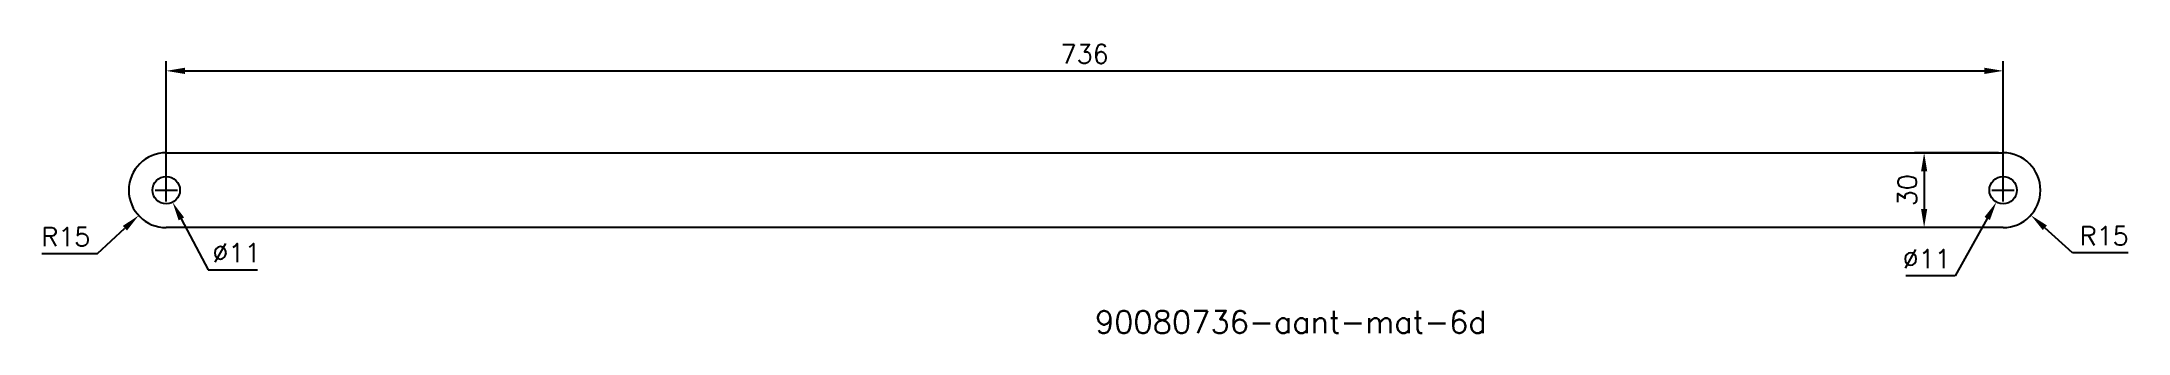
# Model space of a CAD drawing. Extents: x 2602 to 3438, y 663 to 780.
import ezdxf

# ---------------------------------------------------------------- set-up
doc = ezdxf.new("R2010")
doc.units = 0
doc.header["$LTSCALE"] = 0.5
doc.layers.get('DEFPOINTS').update_dxf_attribs({"linetype": 'CONTINUOUS'})
for name, color, linetype in [('50VOL', 13, 'CONTINUOUS'), ('70VOL', 5, 'CONTINUOUS'), ('BRANDLIJN', 93, 'CONTINUOUS')]:
    doc.layers.add(name, color=color, linetype=linetype)
doc.styles.add('ROMANS', font='romans.shx')
doc.dimstyles.new('1_OP_03$0', dxfattribs={"dimscale": 3, "dimtxt": 2.5, "dimasz": 2.5, "dimexe": 1.3, "dimexo": 0.6, "dimgap": 1, "dimtad": 1, "dimdec": 1, "dimdsep": 46, "dimtxsty": 'ROMANS', "dimcen": -1.5, "dimclrd": 150, "dimclre": 150, "dimclrt": 5, "dimadec": 0, "dimazin": 0, "dimtfac": 1, "dimtdec": 1, "dimtmove": 0, "dimatfit": 3, "dimfxl": 0, "dimtolj": 1, "dimtzin": 0, "dimarcsym": 0})
doc.dimstyles.new('1_OP_03$3', dxfattribs={"dimscale": 3, "dimtxt": 2.5, "dimasz": 2.5, "dimexe": 1.3, "dimexo": 0.6, "dimgap": 1, "dimtad": 1, "dimtoh": 1, "dimdec": 1, "dimdsep": 46, "dimtxsty": 'ROMANS', "dimcen": -1.5, "dimclrd": 150, "dimclre": 150, "dimclrt": 5, "dimadec": 0, "dimazin": 0, "dimtfac": 1, "dimtdec": 1, "dimtofl": 0, "dimtmove": 0, "dimatfit": 0, "dimfxl": 0, "dimtolj": 1, "dimtzin": 0, "dimarcsym": 0})
doc.dimstyles.new('1_OP_03$4', dxfattribs={"dimscale": 3, "dimtxt": 2.5, "dimasz": 2.5, "dimexe": 1.3, "dimexo": 0.6, "dimgap": 1, "dimtad": 1, "dimtoh": 1, "dimdec": 1, "dimdsep": 46, "dimtxsty": 'ROMANS', "dimcen": 1, "dimclrd": 150, "dimclre": 150, "dimclrt": 5, "dimadec": 0, "dimazin": 0, "dimtfac": 1, "dimtdec": 1, "dimtofl": 0, "dimtmove": 0, "dimatfit": 3, "dimfxl": 0, "dimtolj": 1, "dimtzin": 0, "dimarcsym": 0})

# ---------------------------------------------------------------- blocks, each defined once
blk = doc.blocks.new('*D0')
at = {"layer": '70VOL', "color": 150, "lineweight": -2}
for p, q in [((2652.28, 722.29), (2652.28, 772.21)), ((3388.28, 722.29), (3388.28, 772.21)), ((2659.78, 768.31), (3380.78, 768.31))]:
    blk.add_line(p, q, dxfattribs=at)
at = {"layer": '70VOL', "color": 150}
for points in [[(2659.78, 769.56), (2659.78, 767.06), (2652.28, 768.31)], [(3380.78, 769.56), (3380.78, 767.06), (3388.28, 768.31)]]:
    blk.add_solid(points, dxfattribs=at)
at = {"layer": 'DEFPOINTS', "color": 0}
for p in [(3388.28, 768.31), (2652.28, 720.49), (3388.28, 720.49)]:
    blk.add_point(p, dxfattribs=at)
at = {"layer": '70VOL', "color": 5, "insert": (3020.28, 775.06), "char_height": 7.5, "attachment_point": 5, "style": 'ROMANS'}
blk.add_mtext('\\A1;736', dxfattribs=at)
blk = doc.blocks.new('*D1')
at = {"layer": '70VOL', "color": 150, "lineweight": -2}
for p, q in [((2647.78, 720.49), (2656.78, 720.49)), ((2652.28, 715.99), (2652.28, 724.99)), ((2658.33, 708.99), (2669.04, 688.62)), ((2669.04, 688.62), (2688.83, 688.62))]:
    blk.add_line(p, q, dxfattribs=at)
at = {"layer": '70VOL', "color": 150}
blk.add_solid([(2659.43, 709.57), (2657.22, 708.4), (2654.84, 715.62)], dxfattribs=at)
at = {"layer": 'DEFPOINTS', "color": 0}
for p in [(2649.72, 725.36), (2654.84, 715.62)]:
    blk.add_point(p, dxfattribs=at)
at = {"layer": '70VOL', "color": 5, "insert": (2680.44, 695.37), "char_height": 7.5, "attachment_point": 5, "style": 'ROMANS'}
blk.add_mtext('\\A1;∅11', dxfattribs=at)
blk = doc.blocks.new('*D2')
at = {"layer": '70VOL', "color": 150, "lineweight": -2}
for p, q in [((2649.28, 720.49), (2655.28, 720.49)), ((2652.28, 717.49), (2652.28, 723.49)), ((2624.68, 695.1), (2635.72, 705.26)), ((2602.39, 695.1), (2624.68, 695.1))]:
    blk.add_line(p, q, dxfattribs=at)
at = {"layer": '70VOL', "color": 150}
blk.add_solid([(2634.87, 706.18), (2636.56, 704.34), (2641.24, 710.34)], dxfattribs=at)
at = {"layer": 'DEFPOINTS', "color": 0}
for p in [(2652.28, 720.49), (2641.24, 710.34)]:
    blk.add_point(p, dxfattribs=at)
at = {"layer": '70VOL', "color": 5, "insert": (2612.04, 701.85), "char_height": 7.5, "attachment_point": 5, "style": 'ROMANS'}
blk.add_mtext('\\A1;R15', dxfattribs=at)
blk = doc.blocks.new('*D3')
at = {"layer": '70VOL', "color": 150, "lineweight": -2}
for p, q in [((3385.28, 720.49), (3391.28, 720.49)), ((3388.28, 717.49), (3388.28, 723.49)), ((3416.16, 695.41), (3405, 705.45)), ((3438.44, 695.41), (3416.16, 695.41))]:
    blk.add_line(p, q, dxfattribs=at)
at = {"layer": '70VOL', "color": 150}
blk.add_solid([(3405.84, 706.37), (3404.17, 704.52), (3399.43, 710.46)], dxfattribs=at)
at = {"layer": 'DEFPOINTS', "color": 0}
for p in [(3388.28, 720.49), (3399.43, 710.46)]:
    blk.add_point(p, dxfattribs=at)
at = {"layer": '70VOL', "color": 5, "insert": (3428.8, 702.16), "char_height": 7.5, "attachment_point": 5, "style": 'ROMANS'}
blk.add_mtext('\\A1;R15', dxfattribs=at)
blk = doc.blocks.new('*D4')
at = {"layer": '70VOL', "color": 150, "lineweight": -2}
for p, q in [((3383.78, 720.49), (3392.78, 720.49)), ((3388.28, 715.99), (3388.28, 724.99)), ((3381.92, 709.15), (3369.06, 686.18)), ((3369.06, 686.18), (3349.28, 686.18))]:
    blk.add_line(p, q, dxfattribs=at)
at = {"layer": '70VOL', "color": 150}
blk.add_solid([(3380.83, 709.76), (3383.01, 708.54), (3385.59, 715.69)], dxfattribs=at)
at = {"layer": 'DEFPOINTS', "color": 0}
for p in [(3390.96, 725.29), (3385.59, 715.69)]:
    blk.add_point(p, dxfattribs=at)
at = {"layer": '70VOL', "color": 5, "insert": (3357.67, 692.93), "char_height": 7.5, "attachment_point": 5, "style": 'ROMANS'}
blk.add_mtext('\\A1;∅11', dxfattribs=at)
blk = doc.blocks.new('*D5')
at = {"layer": '70VOL', "color": 150, "lineweight": -2}
for p, q in [((3386.48, 735.49), (3352.75, 735.49)), ((3356.65, 727.99), (3356.65, 712.99)), ((3386.48, 705.49), (3352.75, 705.49))]:
    blk.add_line(p, q, dxfattribs=at)
at = {"layer": '70VOL', "color": 150}
for points in [[(3355.4, 727.99), (3357.9, 727.99), (3356.65, 735.49)], [(3355.4, 712.99), (3357.9, 712.99), (3356.65, 705.49)]]:
    blk.add_solid(points, dxfattribs=at)
at = {"layer": 'DEFPOINTS', "color": 0}
for p in [(3388.28, 735.49), (3356.65, 705.49), (3388.28, 705.49)]:
    blk.add_point(p, dxfattribs=at)
at = {"layer": '70VOL', "color": 5, "insert": (3349.9, 720.49), "char_height": 7.5, "attachment_point": 5, "rotation": 90, "style": 'ROMANS'}
blk.add_mtext('\\A1;30', dxfattribs=at)

msp = doc.modelspace()

# ---------------------------------------------------------------- linework, layer by layer
at = {"layer": '50VOL'}
for p, q in [((2652.28, 735.49), (3388.28, 735.49)), ((3388.28, 705.49), (2652.28, 705.49))]:
    msp.add_line(p, q, dxfattribs=at)
for centre in [(2652.28, 720.49), (3388.28, 720.49)]:
    msp.add_circle(centre, 5.5, dxfattribs=at)
for centre, start, end in [((2652.28, 720.49), 90, 270), ((3388.28, 720.49), 270, 90)]:
    msp.add_arc(centre, 15, start, end, dxfattribs=at)

# ---------------------------------------------------------------- texts
at = {"layer": 'BRANDLIJN', "style": 'ROMANS'}
msp.add_text('90080736-aant-mat-6d', height=9, dxfattribs=at).set_placement((3024.4, 663.14))

# ---------------------------------------------------------------- dimensions: what is measured, and where the dimension line sits
at = {"layer": '70VOL'}
dim = msp.add_linear_dim(base=(3388.28, 768.31), p1=(2652.28, 720.49), p2=(3388.28, 720.49), dimstyle='1_OP_03$0', dxfattribs=at)
dim.commit()
dim.dimension.update_dxf_attribs({"geometry": '*D0', "text_midpoint": (3020.28, 775.06)})
dim = msp.add_linear_dim(base=(3356.65, 705.49), p1=(3388.28, 735.49), p2=(3388.28, 705.49), angle=90, dimstyle='1_OP_03$0', dxfattribs=at)
dim.commit()
dim.dimension.update_dxf_attribs({"geometry": '*D5', "text_midpoint": (3349.9, 720.49)})
for center, mpoint, picture, middle in [((2652.28, 720.49), (2641.24, 710.34), '*D2', (2612.04, 701.85)), ((3388.28, 720.49), (3399.43, 710.46), '*D3', (3428.8, 702.16))]:
    dim = msp.add_radius_dim(center=center, mpoint=mpoint, dimstyle='1_OP_03$4', dxfattribs=at)
    dim.commit()
    dim.dimension.update_dxf_attribs({"geometry": picture, "text_midpoint": middle})
for p1, p2, picture, middle in [((2649.72, 725.36), (2654.84, 715.62), '*D1', (2680.44, 688.62)), ((3390.96, 725.29), (3385.59, 715.69), '*D4', (3357.67, 686.18))]:
    dim = msp.add_diameter_dim_2p(p1=p1, p2=p2, dimstyle='1_OP_03$3', dxfattribs=at)
    dim.commit()
    dim.dimension.update_dxf_attribs({"geometry": picture, "text_midpoint": middle, "dimtype": 163})

doc.saveas('drawing.dxf')
